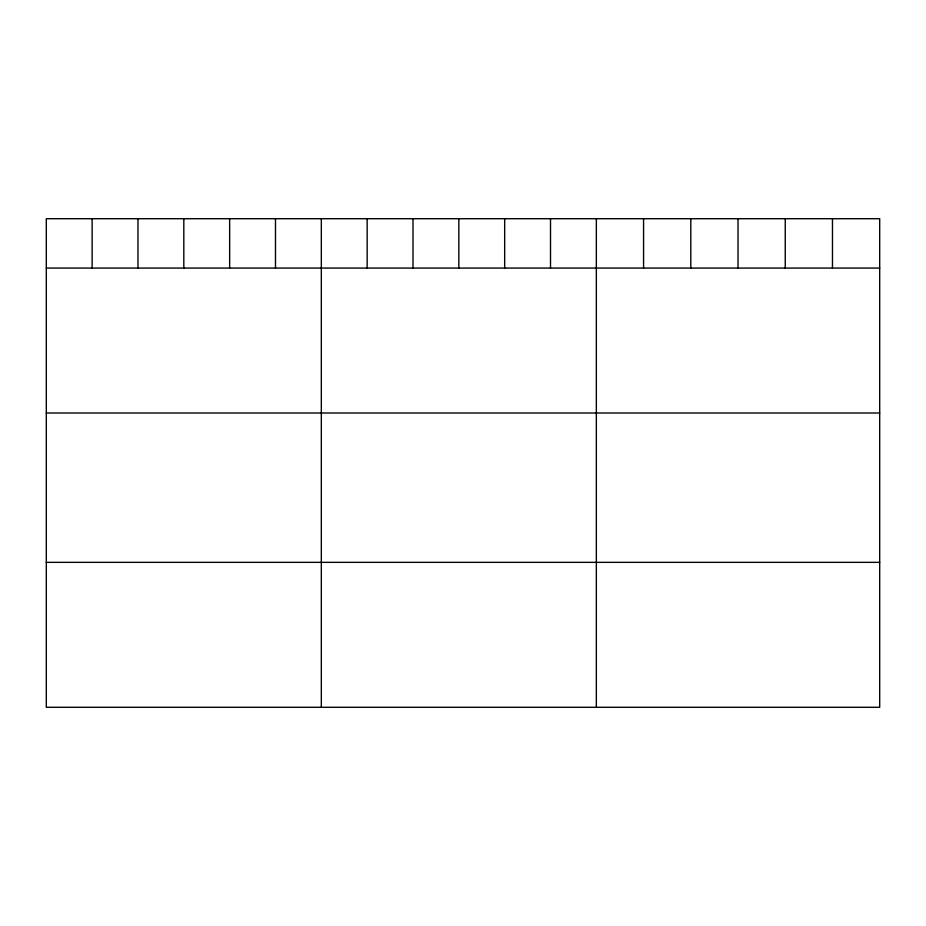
<?xml version="1.0" encoding="UTF-8"?>
<svg xmlns="http://www.w3.org/2000/svg" width="926" height="926" viewBox="0 0 926 926"><rect width="100%" height="100%" fill="white"/><g stroke="black" fill="none" stroke-linecap="round" stroke-linejoin="round"><path stroke-width="1.39" d="M879.7 268.065L879.7 707.29L46.3 707.29L46.3 218.71L879.7 218.71L879.7 268.065L46.3 268.065M46.3 413.008L879.7 413.008M46.3 562.348L879.7 562.348M832.474 218.71L832.474 268.065M785.248 218.71L785.248 268.065M738.022 218.71L738.022 268.065M690.796 218.71L690.796 268.065M643.57 218.71L643.57 268.065M596.344 218.71L596.344 707.29M550.507 218.71L550.507 268.065M504.67 218.71L504.67 268.065M458.833 218.71L458.833 268.065M412.996 218.71L412.996 268.065M367.159 218.71L367.159 268.065M321.322 218.71L321.322 707.29M275.485 218.71L275.485 268.065M229.648 218.71L229.648 268.065M183.811 218.71L183.811 268.065M137.974 218.71L137.974 268.065M92.137 218.71L92.137 268.065"/></g></svg>
